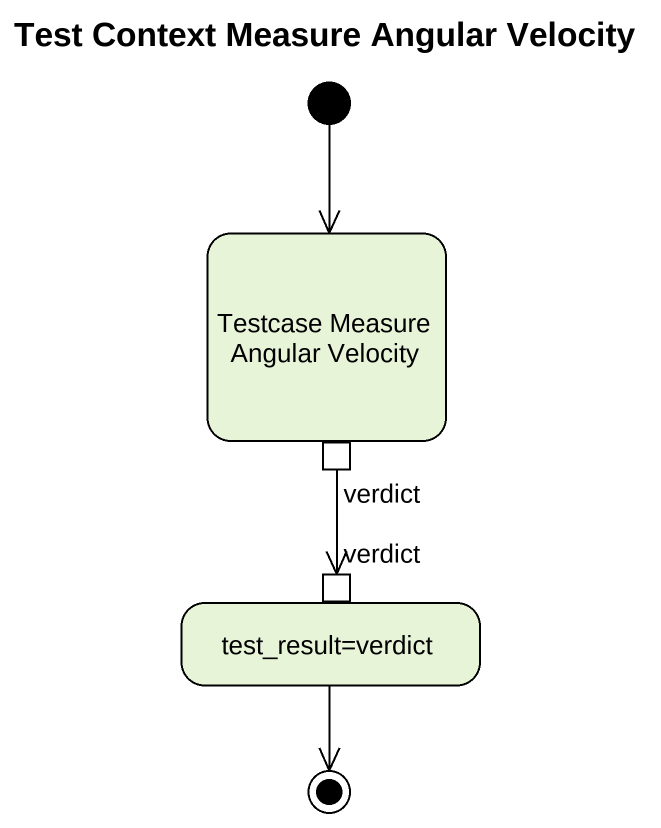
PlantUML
@startuml
title Test Context Measure Angular Velocity
hide empty description
state "Testcase Measure Angular Velocity" as Testcase_Measure_Angular {
  state verdict <<outputPin>>
}
state "test_result=verdict" as test_result_verdict {
  state "verdict" as verdict_2 <<inputPin>>
}
[*] --> Testcase_Measure_Angular
verdict --> verdict_2
test_result_verdict --> [*]
@enduml
